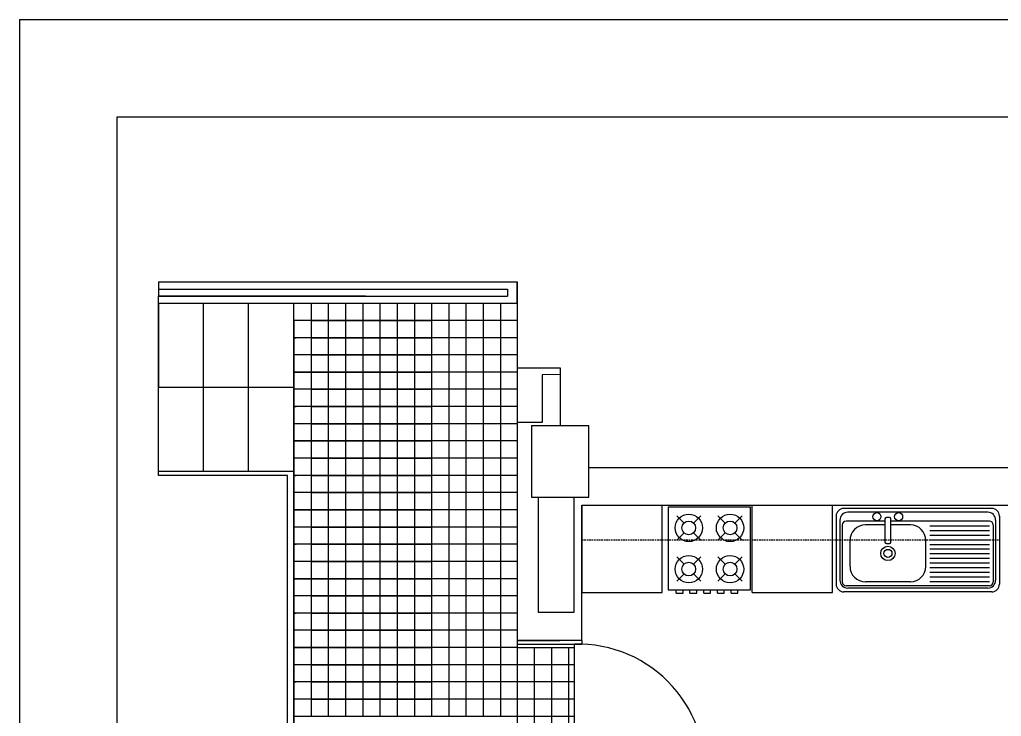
# Model space of a CAD drawing. Header units: millimetres. Extents: x 2377 to 4712, y -254 to 3188.
# Drawn here: x 3295.4 to 3447.1, y 1486.6 to 1594.2 of the extents above; entities that cross this region are included whole.
import ezdxf

# ---------------------------------------------------------------- set-up
doc = ezdxf.new("R2010")
doc.units = ezdxf.units.MM
doc.linetypes.add('DASHED2', pattern=[0.375, 0.25, -0.125])
doc.layers.add('Mobiliario', color=254, linetype='Continuous')
doc.layers.add('www.dwgautocad.com', color=7, linetype='Continuous')

# ---------------------------------------------------------------- blocks, each defined once
blk = doc.blocks.new('cl08-2')
for p, q in [((-0.439, 0), (-0.439, -0.879)), ((0.439, 0), (-0.439, 0)), ((0.439, -0.879), (0.439, 0)), ((-0.271, -0.168), (-0.349, -0.09)), ((-0.09, -0.09), (-0.168, -0.168)), ((0.168, -0.168), (0.09, -0.09)), ((0.271, -0.168), (0.349, -0.09)), ((-0.271, -0.271), (-0.349, -0.349)), ((-0.09, -0.349), (-0.168, -0.271)), ((0.09, -0.349), (0.168, -0.271)), ((0.349, -0.349), (0.271, -0.271)), ((-0.271, -0.607), (-0.349, -0.529)), ((-0.168, -0.607), (-0.09, -0.529)), ((0.168, -0.607), (0.09, -0.529)), ((0.271, -0.607), (0.349, -0.529)), ((-0.349, -0.788), (-0.271, -0.711)), ((-0.09, -0.788), (-0.168, -0.711)), ((0.09, -0.788), (0.168, -0.711)), ((0.349, -0.788), (0.271, -0.711)), ((-0.439, -0.879), (0.439, -0.879)), ((-0.354, -0.915), (-0.354, -0.879)), ((-0.354, -0.915), (-0.281, -0.915)), ((-0.281, -0.915), (-0.281, -0.879)), ((-0.208, -0.915), (-0.208, -0.879)), ((-0.208, -0.915), (-0.134, -0.915)), ((-0.134, -0.915), (-0.134, -0.879)), ((-0.061, -0.915), (-0.061, -0.879)), ((-0.061, -0.915), (0.012, -0.915)), ((0.012, -0.915), (0.012, -0.879)), ((0.085, -0.915), (0.085, -0.879)), ((0.085, -0.915), (0.159, -0.915)), ((0.159, -0.915), (0.159, -0.879)), ((0.232, -0.915), (0.232, -0.879)), ((0.232, -0.915), (0.305, -0.915)), ((0.305, -0.915), (0.305, -0.879))]:
    blk.add_line(p, q)
for centre, radius in [((-0.22, -0.22), 0.146), ((0.22, -0.22), 0.146), ((-0.22, -0.22), 0.0732), ((0.22, -0.22), 0.0732), ((-0.22, -0.659), 0.146), ((0.22, -0.659), 0.146), ((-0.22, -0.659), 0.0732), ((0.22, -0.659), 0.0732)]:
    blk.add_circle(centre, radius)
blk = doc.blocks.new('cl25-14')
at = {"layer": 'www.dwgautocad.com', "color": 0}
for p, q in [((0.478, 0.539), (-0.478, 0.539)), ((0.453, 0.514), (-0.453, 0.514)), ((-0.528, 0.489), (-0.528, 0.05)), ((-0.503, 0.464), (-0.503, 0.075)), ((-0.2125, 0.4572), (-0.463, 0.4572)), ((-0.2125, 0.4711), (-0.2125, 0.3223)), ((-0.1835, 0.4811), (-0.2025, 0.4811)), ((-0.1735, 0.3223), (-0.1735, 0.4711)), ((0.463, 0.4572), (-0.1735, 0.4572)), ((0.503, 0.464), (0.503, 0.075)), ((0.528, 0.489), (0.528, 0.05)), ((-0.488, 0.4322), (-0.488, 0.065)), ((-0.2125, 0.4322), (-0.338, 0.4322)), ((-0.048, 0.4322), (-0.1735, 0.4322)), ((0.463, 0.425), (0.077, 0.425)), ((0.463, 0.395), (0.077, 0.395)), ((0.488, 0.4322), (0.488, 0.065)), ((-0.438, 0.165), (-0.438, 0.3322)), ((0.052, 0.165), (0.052, 0.3322)), ((0.463, 0.365), (0.077, 0.365)), ((0.463, 0.335), (0.077, 0.335)), ((-0.2025, 0.3123), (-0.1835, 0.3123)), ((0.463, 0.305), (0.077, 0.305)), ((0.463, 0.275), (0.077, 0.275)), ((0.463, 0.245), (0.077, 0.245)), ((0.463, 0.215), (0.077, 0.215)), ((0.463, 0.185), (0.077, 0.185)), ((0.463, 0.155), (0.077, 0.155)), ((-0.048, 0.065), (-0.338, 0.065)), ((0.463, 0.125), (0.077, 0.125)), ((0.463, 0.095), (0.077, 0.095)), ((0.463, 0.065), (0.077, 0.065)), ((0.478, 0), (-0.478, 0)), ((0.463, 0.04), (-0.463, 0.04)), ((0.453, 0.025), (-0.453, 0.025))]:
    blk.add_line(p, q, dxfattribs=at)
for centre, radius in [((-0.264, 0.4859), 0.026), ((-0.1238, 0.4859), 0.026), ((-0.193, 0.2486), 0.0463), ((-0.193, 0.2486), 0.0263)]:
    blk.add_circle(centre, radius, dxfattribs=at)
for centre, radius, start, end in [((-0.478, 0.489), 0.05, 90, 180), ((-0.453, 0.464), 0.05, 90, 180), ((0.453, 0.464), 0.05, 0, 90), ((0.478, 0.489), 0.05, 0, 90), ((-0.463, 0.4322), 0.025, 90, 180), ((-0.2025, 0.4711), 0.01, 90, 180), ((-0.1835, 0.4711), 0.01, 0, 90), ((0.463, 0.4322), 0.025, 0, 90), ((-0.338, 0.3322), 0.1, 90, 180), ((-0.048, 0.3322), 0.1, 0, 90), ((-0.2025, 0.3223), 0.01, 180, 270), ((-0.1835, 0.3223), 0.01, 270, 0), ((-0.338, 0.165), 0.1, 180, 270), ((-0.048, 0.165), 0.1, 270, 0), ((-0.453, 0.075), 0.05, 180, 270), ((-0.463, 0.065), 0.025, 180, 270), ((0.453, 0.075), 0.05, 270, 0), ((0.463, 0.065), 0.025, 270, 0), ((-0.478, 0.05), 0.05, 180, 270), ((0.478, 0.05), 0.05, 270, 0)]:
    blk.add_arc(centre, radius, start, end, dxfattribs=at)

msp = doc.modelspace()

# ---------------------------------------------------------------- linework, layer by layer
at = {"transparency": 33554687}
for p, q in [((3295.44, 1594.22), (3715.44, 1594.22)), ((3295.44, 1594.22), (3295.44, 1297.22)), ((3295.44, 1594.22), (3295.44, 1579.22)), ((3310.49, 1317.22), (3310.49, 1579.22)), ((3310.49, 1579.22), (3705.98, 1579.22)), ((3316.9, 1553.72), (3316.9, 1551.5)), ((3316.9, 1553.72), (3372.28, 1553.72)), ((3372.28, 1550.42), (3372.28, 1553.72)), ((3372.28, 1553.72), (3372.28, 1540.43)), ((3372.28, 1553.72), (3372.28, 1540.43)), ((3372.28, 1553.72), (3372.28, 1498.34)), ((3316.9, 1552.6), (3348.85, 1552.6)), ((3316.9, 1552.6), (3370.8, 1552.6)), ((3316.9, 1552.6), (3370.78, 1552.6)), ((3348.85, 1551.53), (3316.9, 1551.53)), ((3316.9, 1551.53), (3370.78, 1551.53)), ((3316.9, 1550.42), (3316.9, 1551.53)), ((3370.78, 1552.6), (3370.78, 1551.53)), ((3316.9, 1523.84), (3316.9, 1550.42)), ((3316.9, 1550.42), (3337.81, 1550.42)), ((3316.9, 1550.42), (3316.9, 1537.46)), ((3316.9, 1550.42), (3372.28, 1550.42)), ((3323.84, 1524.5), (3323.84, 1550.42)), ((3330.77, 1524.5), (3330.77, 1550.42)), ((3337.81, 1366.58), (3337.81, 1550.42)), ((3337.81, 1550.42), (3340.47, 1550.42)), ((3340.47, 1550.42), (3340.47, 1547.76)), ((3340.47, 1550.42), (3343.12, 1550.42)), ((3343.12, 1550.42), (3343.12, 1547.76)), ((3343.12, 1550.42), (3345.78, 1550.42)), ((3345.78, 1550.42), (3345.78, 1547.76)), ((3345.78, 1550.42), (3348.44, 1550.42)), ((3348.44, 1550.42), (3348.44, 1547.76)), ((3348.44, 1550.42), (3351.1, 1550.42)), ((3351.1, 1550.42), (3351.1, 1547.76)), ((3351.1, 1550.42), (3353.76, 1550.42)), ((3353.76, 1550.42), (3353.76, 1547.76)), ((3353.76, 1550.42), (3356.41, 1550.42)), ((3356.41, 1550.42), (3356.41, 1547.76)), ((3356.41, 1550.42), (3359.07, 1550.42)), ((3359.07, 1550.42), (3359.07, 1547.76)), ((3361.73, 1550.42), (3361.73, 1547.76)), ((3364.39, 1550.42), (3364.39, 1547.76)), ((3367.05, 1550.42), (3367.05, 1547.76)), ((3369.7, 1550.42), (3369.7, 1547.76)), ((3340.47, 1547.76), (3337.81, 1547.76)), ((3337.81, 1547.76), (3337.81, 1545.1)), ((3343.12, 1547.76), (3340.47, 1547.76)), ((3340.47, 1547.76), (3340.47, 1545.1)), ((3340.47, 1547.76), (3343.12, 1547.76)), ((3345.78, 1547.76), (3343.12, 1547.76)), ((3343.12, 1547.76), (3343.12, 1545.1)), ((3343.12, 1547.76), (3345.78, 1547.76)), ((3348.44, 1547.76), (3345.78, 1547.76)), ((3345.78, 1547.76), (3345.78, 1545.1)), ((3345.78, 1547.76), (3348.44, 1547.76)), ((3351.1, 1547.76), (3348.44, 1547.76)), ((3348.44, 1547.76), (3348.44, 1545.1)), ((3348.44, 1547.76), (3351.1, 1547.76)), ((3353.76, 1547.76), (3351.1, 1547.76)), ((3351.1, 1547.76), (3351.1, 1545.1)), ((3351.1, 1547.76), (3353.76, 1547.76)), ((3356.41, 1547.76), (3353.76, 1547.76)), ((3353.76, 1547.76), (3353.76, 1545.1)), ((3353.76, 1547.76), (3356.41, 1547.76)), ((3359.07, 1547.76), (3356.41, 1547.76)), ((3356.41, 1547.76), (3356.41, 1545.1)), ((3356.41, 1547.76), (3359.07, 1547.76)), ((3361.73, 1547.76), (3359.07, 1547.76)), ((3359.07, 1547.76), (3359.07, 1545.1)), ((3364.39, 1547.76), (3361.73, 1547.76)), ((3361.73, 1547.76), (3361.73, 1545.1)), ((3367.05, 1547.76), (3364.39, 1547.76)), ((3364.39, 1547.76), (3364.39, 1545.1)), ((3369.7, 1547.76), (3367.05, 1547.76)), ((3367.05, 1547.76), (3367.05, 1545.1)), ((3372.28, 1547.76), (3369.7, 1547.76)), ((3369.7, 1547.76), (3369.7, 1545.1)), ((3337.81, 1545.1), (3338.15, 1545.1)), ((3340.47, 1545.1), (3337.81, 1545.1)), ((3337.81, 1545.1), (3337.81, 1542.45)), ((3337.81, 1545.1), (3337.81, 1539.79)), ((3343.12, 1545.1), (3340.47, 1545.1)), ((3340.47, 1545.1), (3340.47, 1542.45)), ((3340.47, 1545.1), (3343.12, 1545.1)), ((3345.78, 1545.1), (3343.12, 1545.1)), ((3343.12, 1545.1), (3343.12, 1542.45)), ((3343.12, 1545.1), (3345.78, 1545.1)), ((3348.44, 1545.1), (3345.78, 1545.1)), ((3345.78, 1545.1), (3345.78, 1542.45)), ((3345.78, 1545.1), (3348.44, 1545.1)), ((3351.1, 1545.1), (3348.44, 1545.1)), ((3348.44, 1545.1), (3348.44, 1542.45)), ((3348.44, 1545.1), (3351.1, 1545.1)), ((3353.76, 1545.1), (3351.1, 1545.1)), ((3351.1, 1545.1), (3351.1, 1542.45)), ((3351.1, 1545.1), (3353.76, 1545.1)), ((3356.41, 1545.1), (3353.76, 1545.1)), ((3353.76, 1545.1), (3353.76, 1542.45)), ((3353.76, 1545.1), (3356.41, 1545.1)), ((3359.07, 1545.1), (3356.41, 1545.1)), ((3356.41, 1545.1), (3356.41, 1542.45)), ((3356.41, 1545.1), (3359.07, 1545.1)), ((3361.73, 1545.1), (3359.07, 1545.1)), ((3359.07, 1545.1), (3359.07, 1542.45)), ((3364.39, 1545.1), (3361.73, 1545.1)), ((3361.73, 1545.1), (3361.73, 1542.45)), ((3367.05, 1545.1), (3364.39, 1545.1)), ((3364.39, 1545.1), (3364.39, 1542.45)), ((3369.7, 1545.1), (3367.05, 1545.1)), ((3367.05, 1545.1), (3367.05, 1542.45)), ((3372.28, 1545.1), (3369.7, 1545.1)), ((3369.7, 1545.1), (3369.7, 1542.45)), ((3340.47, 1542.45), (3337.81, 1542.45)), ((3343.12, 1542.45), (3340.47, 1542.45)), ((3340.47, 1542.45), (3340.47, 1539.79)), ((3340.47, 1542.45), (3343.12, 1542.45)), ((3345.78, 1542.45), (3343.12, 1542.45)), ((3343.12, 1542.45), (3343.12, 1539.79)), ((3343.12, 1542.45), (3345.78, 1542.45)), ((3348.44, 1542.45), (3345.78, 1542.45)), ((3345.78, 1542.45), (3345.78, 1539.79)), ((3345.78, 1542.45), (3348.44, 1542.45)), ((3351.1, 1542.45), (3348.44, 1542.45)), ((3348.44, 1542.45), (3348.44, 1539.79)), ((3348.44, 1542.45), (3351.1, 1542.45)), ((3353.76, 1542.45), (3351.1, 1542.45)), ((3351.1, 1542.45), (3351.1, 1539.79)), ((3351.1, 1542.45), (3353.76, 1542.45)), ((3356.41, 1542.45), (3353.76, 1542.45)), ((3353.76, 1542.45), (3353.76, 1539.79)), ((3353.76, 1542.45), (3356.41, 1542.45)), ((3359.07, 1542.45), (3356.41, 1542.45)), ((3356.41, 1542.45), (3356.41, 1539.79)), ((3356.41, 1542.45), (3359.07, 1542.45)), ((3361.73, 1542.45), (3359.07, 1542.45)), ((3359.07, 1542.45), (3359.07, 1539.79)), ((3364.39, 1542.45), (3361.73, 1542.45)), ((3361.73, 1542.45), (3361.73, 1539.79)), ((3367.05, 1542.45), (3364.39, 1542.45)), ((3364.39, 1542.45), (3364.39, 1539.79)), ((3369.7, 1542.45), (3367.05, 1542.45)), ((3367.05, 1542.45), (3367.05, 1539.79)), ((3372.28, 1542.45), (3369.7, 1542.45)), ((3369.7, 1542.45), (3369.7, 1539.79)), ((3340.47, 1539.79), (3337.81, 1539.79)), ((3337.81, 1539.79), (3337.81, 1529.16)), ((3337.81, 1539.79), (3340.47, 1539.79)), ((3343.12, 1539.79), (3340.47, 1539.79)), ((3340.47, 1539.79), (3340.47, 1537.13)), ((3340.47, 1539.79), (3343.12, 1539.79)), ((3345.78, 1539.79), (3343.12, 1539.79)), ((3343.12, 1539.79), (3343.12, 1537.13)), ((3343.12, 1539.79), (3345.78, 1539.79)), ((3348.44, 1539.79), (3345.78, 1539.79)), ((3345.78, 1539.79), (3345.78, 1537.13)), ((3345.78, 1539.79), (3348.44, 1539.79)), ((3351.1, 1539.79), (3348.44, 1539.79)), ((3348.44, 1539.79), (3348.44, 1537.13)), ((3348.44, 1539.79), (3351.1, 1539.79)), ((3353.76, 1539.79), (3351.1, 1539.79)), ((3351.1, 1539.79), (3351.1, 1537.13)), ((3351.1, 1539.79), (3353.76, 1539.79)), ((3356.41, 1539.79), (3353.76, 1539.79)), ((3353.76, 1539.79), (3353.76, 1537.13)), ((3353.76, 1539.79), (3356.41, 1539.79)), ((3359.07, 1539.79), (3356.41, 1539.79)), ((3356.41, 1539.79), (3356.41, 1537.13)), ((3356.41, 1539.79), (3359.07, 1539.79)), ((3361.73, 1539.79), (3359.07, 1539.79)), ((3359.07, 1539.79), (3359.07, 1537.13)), ((3364.39, 1539.79), (3361.73, 1539.79)), ((3361.73, 1539.79), (3361.73, 1537.13)), ((3367.05, 1539.79), (3364.39, 1539.79)), ((3364.39, 1539.79), (3364.39, 1537.13)), ((3369.7, 1539.79), (3367.05, 1539.79)), ((3367.05, 1539.79), (3367.05, 1537.13)), ((3372.28, 1539.79), (3369.7, 1539.79)), ((3369.7, 1539.79), (3369.7, 1537.13)), ((3372.28, 1540.43), (3378.92, 1540.43)), ((3378.94, 1539.44), (3376.16, 1539.36)), ((3376.16, 1539.36), (3376.17, 1532.02)), ((3378.92, 1540.43), (3378.92, 1531.57)), ((3378.92, 1540.43), (3378.92, 1531.57)), ((3316.9, 1537.46), (3337.81, 1537.46)), ((3340.47, 1537.13), (3337.81, 1537.13)), ((3337.81, 1537.13), (3337.81, 1534.47)), ((3343.12, 1537.13), (3340.47, 1537.13)), ((3340.47, 1537.13), (3340.47, 1534.47)), ((3340.47, 1537.13), (3343.12, 1537.13)), ((3345.78, 1537.13), (3343.12, 1537.13)), ((3343.12, 1537.13), (3343.12, 1534.47)), ((3343.12, 1537.13), (3345.78, 1537.13)), ((3348.44, 1537.13), (3345.78, 1537.13)), ((3345.78, 1537.13), (3345.78, 1534.47)), ((3345.78, 1537.13), (3348.44, 1537.13)), ((3351.1, 1537.13), (3348.44, 1537.13)), ((3348.44, 1537.13), (3348.44, 1534.47)), ((3348.44, 1537.13), (3351.1, 1537.13)), ((3353.76, 1537.13), (3351.1, 1537.13)), ((3351.1, 1537.13), (3351.1, 1534.47)), ((3351.1, 1537.13), (3353.76, 1537.13)), ((3356.41, 1537.13), (3353.76, 1537.13)), ((3353.76, 1537.13), (3353.76, 1534.47)), ((3353.76, 1537.13), (3356.41, 1537.13)), ((3359.07, 1537.13), (3356.41, 1537.13)), ((3356.41, 1537.13), (3356.41, 1534.47)), ((3356.41, 1537.13), (3359.07, 1537.13)), ((3361.73, 1537.13), (3359.07, 1537.13)), ((3359.07, 1537.13), (3359.07, 1534.47)), ((3364.39, 1537.13), (3361.73, 1537.13)), ((3361.73, 1537.13), (3361.73, 1534.47)), ((3367.05, 1537.13), (3364.39, 1537.13)), ((3364.39, 1537.13), (3364.39, 1534.47)), ((3369.7, 1537.13), (3367.05, 1537.13)), ((3367.05, 1537.13), (3367.05, 1534.47)), ((3372.28, 1537.13), (3369.7, 1537.13)), ((3369.7, 1537.13), (3369.7, 1534.47)), ((3337.81, 1534.47), (3338.15, 1534.47)), ((3340.47, 1534.47), (3337.81, 1534.47)), ((3337.81, 1534.47), (3337.81, 1531.81)), ((3337.81, 1534.47), (3337.81, 1529.16)), ((3343.12, 1534.47), (3340.47, 1534.47)), ((3340.47, 1534.47), (3340.47, 1531.81)), ((3340.47, 1534.47), (3343.12, 1534.47)), ((3345.78, 1534.47), (3343.12, 1534.47)), ((3343.12, 1534.47), (3343.12, 1531.81)), ((3343.12, 1534.47), (3345.78, 1534.47)), ((3348.44, 1534.47), (3345.78, 1534.47)), ((3345.78, 1534.47), (3345.78, 1531.81)), ((3345.78, 1534.47), (3348.44, 1534.47)), ((3351.1, 1534.47), (3348.44, 1534.47)), ((3348.44, 1534.47), (3348.44, 1531.81)), ((3348.44, 1534.47), (3351.1, 1534.47)), ((3353.76, 1534.47), (3351.1, 1534.47)), ((3351.1, 1534.47), (3351.1, 1531.81)), ((3351.1, 1534.47), (3353.76, 1534.47)), ((3356.41, 1534.47), (3353.76, 1534.47)), ((3353.76, 1534.47), (3353.76, 1531.81)), ((3353.76, 1534.47), (3356.41, 1534.47)), ((3359.07, 1534.47), (3356.41, 1534.47)), ((3356.41, 1534.47), (3356.41, 1531.81)), ((3356.41, 1534.47), (3359.07, 1534.47)), ((3361.73, 1534.47), (3359.07, 1534.47)), ((3359.07, 1534.47), (3359.07, 1531.81)), ((3364.39, 1534.47), (3361.73, 1534.47)), ((3361.73, 1534.47), (3361.73, 1531.81)), ((3367.05, 1534.47), (3364.39, 1534.47)), ((3364.39, 1534.47), (3364.39, 1531.81)), ((3369.7, 1534.47), (3367.05, 1534.47)), ((3367.05, 1534.47), (3367.05, 1531.81)), ((3372.28, 1534.47), (3369.7, 1534.47)), ((3369.7, 1534.47), (3369.7, 1531.81)), ((3340.47, 1531.81), (3337.81, 1531.81)), ((3343.12, 1531.81), (3340.47, 1531.81)), ((3340.47, 1531.81), (3340.47, 1529.16)), ((3340.47, 1531.81), (3343.12, 1531.81)), ((3345.78, 1531.81), (3343.12, 1531.81)), ((3343.12, 1531.81), (3343.12, 1529.16)), ((3343.12, 1531.81), (3345.78, 1531.81)), ((3348.44, 1531.81), (3345.78, 1531.81)), ((3345.78, 1531.81), (3345.78, 1529.16)), ((3345.78, 1531.81), (3348.44, 1531.81)), ((3351.1, 1531.81), (3348.44, 1531.81)), ((3348.44, 1531.81), (3348.44, 1529.16)), ((3348.44, 1531.81), (3351.1, 1531.81)), ((3353.76, 1531.81), (3351.1, 1531.81)), ((3351.1, 1531.81), (3351.1, 1529.16)), ((3351.1, 1531.81), (3353.76, 1531.81)), ((3356.41, 1531.81), (3353.76, 1531.81)), ((3353.76, 1531.81), (3353.76, 1529.16)), ((3353.76, 1531.81), (3356.41, 1531.81)), ((3359.07, 1531.81), (3356.41, 1531.81)), ((3356.41, 1531.81), (3356.41, 1529.16)), ((3356.41, 1531.81), (3359.07, 1531.81)), ((3361.73, 1531.81), (3359.07, 1531.81)), ((3359.07, 1531.81), (3359.07, 1529.16)), ((3364.39, 1531.81), (3361.73, 1531.81)), ((3361.73, 1531.81), (3361.73, 1529.16)), ((3367.05, 1531.81), (3364.39, 1531.81)), ((3364.39, 1531.81), (3364.39, 1529.16)), ((3369.7, 1531.81), (3367.05, 1531.81)), ((3367.05, 1531.81), (3367.05, 1529.16)), ((3372.28, 1531.81), (3369.7, 1531.81)), ((3369.7, 1531.81), (3369.7, 1529.16)), ((3376.17, 1532.02), (3372.23, 1532)), ((3374.49, 1531.57), (3383.35, 1531.57)), ((3374.49, 1531.57), (3374.49, 1520.49)), ((3383.35, 1520.49), (3383.35, 1531.57)), ((3340.47, 1529.16), (3337.81, 1529.16)), ((3337.81, 1529.16), (3337.81, 1507.89)), ((3337.81, 1529.16), (3340.47, 1529.16)), ((3343.12, 1529.16), (3340.47, 1529.16)), ((3340.47, 1529.16), (3340.47, 1526.5)), ((3340.47, 1529.16), (3343.12, 1529.16)), ((3345.78, 1529.16), (3343.12, 1529.16)), ((3343.12, 1529.16), (3343.12, 1526.5)), ((3343.12, 1529.16), (3345.78, 1529.16)), ((3348.44, 1529.16), (3345.78, 1529.16)), ((3345.78, 1529.16), (3345.78, 1526.5)), ((3345.78, 1529.16), (3348.44, 1529.16)), ((3351.1, 1529.16), (3348.44, 1529.16)), ((3348.44, 1529.16), (3348.44, 1526.5)), ((3348.44, 1529.16), (3351.1, 1529.16)), ((3353.76, 1529.16), (3351.1, 1529.16)), ((3351.1, 1529.16), (3351.1, 1526.5)), ((3351.1, 1529.16), (3353.76, 1529.16)), ((3356.41, 1529.16), (3353.76, 1529.16)), ((3353.76, 1529.16), (3353.76, 1526.5)), ((3353.76, 1529.16), (3356.41, 1529.16)), ((3359.07, 1529.16), (3356.41, 1529.16)), ((3356.41, 1529.16), (3356.41, 1526.5)), ((3356.41, 1529.16), (3359.07, 1529.16)), ((3361.73, 1529.16), (3359.07, 1529.16)), ((3359.07, 1529.16), (3359.07, 1526.5)), ((3364.39, 1529.16), (3361.73, 1529.16)), ((3361.73, 1529.16), (3361.73, 1526.5)), ((3367.05, 1529.16), (3364.39, 1529.16)), ((3364.39, 1529.16), (3364.39, 1526.5)), ((3369.7, 1529.16), (3367.05, 1529.16)), ((3367.05, 1529.16), (3367.05, 1526.5)), ((3372.28, 1529.16), (3369.7, 1529.16)), ((3369.7, 1529.16), (3369.7, 1526.5)), ((3340.47, 1526.5), (3337.81, 1526.5)), ((3337.81, 1526.5), (3337.81, 1523.84)), ((3343.12, 1526.5), (3340.47, 1526.5)), ((3340.47, 1526.5), (3340.47, 1523.84)), ((3340.47, 1526.5), (3343.12, 1526.5)), ((3345.78, 1526.5), (3343.12, 1526.5)), ((3343.12, 1526.5), (3343.12, 1523.84)), ((3343.12, 1526.5), (3345.78, 1526.5)), ((3348.44, 1526.5), (3345.78, 1526.5)), ((3345.78, 1526.5), (3345.78, 1523.84)), ((3345.78, 1526.5), (3348.44, 1526.5)), ((3351.1, 1526.5), (3348.44, 1526.5)), ((3348.44, 1526.5), (3348.44, 1523.84)), ((3348.44, 1526.5), (3351.1, 1526.5)), ((3353.76, 1526.5), (3351.1, 1526.5)), ((3351.1, 1526.5), (3351.1, 1523.84)), ((3351.1, 1526.5), (3353.76, 1526.5)), ((3356.41, 1526.5), (3353.76, 1526.5)), ((3353.76, 1526.5), (3353.76, 1523.84)), ((3353.76, 1526.5), (3356.41, 1526.5)), ((3359.07, 1526.5), (3356.41, 1526.5)), ((3356.41, 1526.5), (3356.41, 1523.84)), ((3356.41, 1526.5), (3359.07, 1526.5)), ((3361.73, 1526.5), (3359.07, 1526.5)), ((3359.07, 1526.5), (3359.07, 1523.84)), ((3364.39, 1526.5), (3361.73, 1526.5)), ((3361.73, 1526.5), (3361.73, 1523.84)), ((3367.05, 1526.5), (3364.39, 1526.5)), ((3364.39, 1526.5), (3364.39, 1523.84)), ((3369.7, 1526.5), (3367.05, 1526.5)), ((3367.05, 1526.5), (3367.05, 1523.84)), ((3372.28, 1526.5), (3369.7, 1526.5)), ((3369.7, 1526.5), (3369.7, 1523.84)), ((3316.9, 1523.84), (3316.9, 1524.5)), ((3316.9, 1524.5), (3337.81, 1524.5)), ((3316.9, 1524.5), (3323.84, 1524.5)), ((3323.84, 1524.5), (3330.77, 1524.5)), ((3337.81, 1523.84), (3337.81, 1525.17)), ((3383.35, 1525.07), (3471.95, 1525.07)), ((3336.84, 1523.84), (3316.9, 1523.84)), ((3336.84, 1366.58), (3336.84, 1523.84)), ((3337.81, 1366.58), (3337.81, 1523.84)), ((3337.81, 1523.84), (3338.15, 1523.84)), ((3340.47, 1523.84), (3337.81, 1523.84)), ((3337.81, 1523.84), (3337.81, 1521.18)), ((3337.81, 1523.84), (3337.81, 1518.52)), ((3343.12, 1523.84), (3340.47, 1523.84)), ((3340.47, 1523.84), (3340.47, 1521.18)), ((3340.47, 1523.84), (3343.12, 1523.84)), ((3345.78, 1523.84), (3343.12, 1523.84)), ((3343.12, 1523.84), (3343.12, 1521.18)), ((3343.12, 1523.84), (3345.78, 1523.84)), ((3348.44, 1523.84), (3345.78, 1523.84)), ((3345.78, 1523.84), (3345.78, 1521.18)), ((3345.78, 1523.84), (3348.44, 1523.84)), ((3351.1, 1523.84), (3348.44, 1523.84)), ((3348.44, 1523.84), (3348.44, 1521.18)), ((3348.44, 1523.84), (3351.1, 1523.84)), ((3353.76, 1523.84), (3351.1, 1523.84)), ((3351.1, 1523.84), (3351.1, 1521.18)), ((3351.1, 1523.84), (3353.76, 1523.84)), ((3356.41, 1523.84), (3353.76, 1523.84)), ((3353.76, 1523.84), (3353.76, 1521.18)), ((3353.76, 1523.84), (3356.41, 1523.84)), ((3359.07, 1523.84), (3356.41, 1523.84)), ((3356.41, 1523.84), (3356.41, 1521.18)), ((3356.41, 1523.84), (3359.07, 1523.84)), ((3361.73, 1523.84), (3359.07, 1523.84)), ((3359.07, 1523.84), (3359.07, 1521.18)), ((3364.39, 1523.84), (3361.73, 1523.84)), ((3361.73, 1523.84), (3361.73, 1521.18)), ((3367.05, 1523.84), (3364.39, 1523.84)), ((3364.39, 1523.84), (3364.39, 1521.18)), ((3369.7, 1523.84), (3367.05, 1523.84)), ((3367.05, 1523.84), (3367.05, 1521.18)), ((3372.28, 1523.84), (3369.7, 1523.84)), ((3369.7, 1523.84), (3369.7, 1521.18)), ((3340.47, 1521.18), (3337.81, 1521.18)), ((3343.12, 1521.18), (3340.47, 1521.18)), ((3340.47, 1521.18), (3340.47, 1518.52)), ((3340.47, 1521.18), (3343.12, 1521.18)), ((3345.78, 1521.18), (3343.12, 1521.18)), ((3343.12, 1521.18), (3343.12, 1518.52)), ((3343.12, 1521.18), (3345.78, 1521.18)), ((3348.44, 1521.18), (3345.78, 1521.18)), ((3345.78, 1521.18), (3345.78, 1518.52)), ((3345.78, 1521.18), (3348.44, 1521.18)), ((3351.1, 1521.18), (3348.44, 1521.18)), ((3348.44, 1521.18), (3348.44, 1518.52)), ((3348.44, 1521.18), (3351.1, 1521.18)), ((3353.76, 1521.18), (3351.1, 1521.18)), ((3351.1, 1521.18), (3351.1, 1518.52)), ((3351.1, 1521.18), (3353.76, 1521.18)), ((3356.41, 1521.18), (3353.76, 1521.18)), ((3353.76, 1521.18), (3353.76, 1518.52)), ((3353.76, 1521.18), (3356.41, 1521.18)), ((3359.07, 1521.18), (3356.41, 1521.18)), ((3356.41, 1521.18), (3356.41, 1518.52)), ((3356.41, 1521.18), (3359.07, 1521.18)), ((3361.73, 1521.18), (3359.07, 1521.18)), ((3359.07, 1521.18), (3359.07, 1518.52)), ((3364.39, 1521.18), (3361.73, 1521.18)), ((3361.73, 1521.18), (3361.73, 1518.52)), ((3367.05, 1521.18), (3364.39, 1521.18)), ((3364.39, 1521.18), (3364.39, 1518.52)), ((3369.7, 1521.18), (3367.05, 1521.18)), ((3367.05, 1521.18), (3367.05, 1518.52)), ((3372.28, 1521.18), (3369.7, 1521.18)), ((3369.7, 1521.18), (3369.7, 1518.52)), ((3374.49, 1520.49), (3383.35, 1520.49)), ((3375.54, 1520.49), (3375.54, 1502.7)), ((3381.09, 1502.7), (3381.09, 1520.49)), ((3340.47, 1518.52), (3337.81, 1518.52)), ((3337.81, 1518.52), (3337.81, 1507.89)), ((3337.81, 1518.52), (3340.47, 1518.52)), ((3343.12, 1518.52), (3340.47, 1518.52)), ((3340.47, 1518.52), (3340.47, 1515.87)), ((3340.47, 1518.52), (3343.12, 1518.52)), ((3345.78, 1518.52), (3343.12, 1518.52)), ((3343.12, 1518.52), (3343.12, 1515.87)), ((3343.12, 1518.52), (3345.78, 1518.52)), ((3348.44, 1518.52), (3345.78, 1518.52)), ((3345.78, 1518.52), (3345.78, 1515.87)), ((3345.78, 1518.52), (3348.44, 1518.52)), ((3351.1, 1518.52), (3348.44, 1518.52)), ((3348.44, 1518.52), (3348.44, 1515.87)), ((3348.44, 1518.52), (3351.1, 1518.52)), ((3353.76, 1518.52), (3351.1, 1518.52)), ((3351.1, 1518.52), (3351.1, 1515.87)), ((3351.1, 1518.52), (3353.76, 1518.52)), ((3356.41, 1518.52), (3353.76, 1518.52)), ((3353.76, 1518.52), (3353.76, 1515.87)), ((3353.76, 1518.52), (3356.41, 1518.52)), ((3359.07, 1518.52), (3356.41, 1518.52)), ((3356.41, 1518.52), (3356.41, 1515.87)), ((3356.41, 1518.52), (3359.07, 1518.52)), ((3361.73, 1518.52), (3359.07, 1518.52)), ((3359.07, 1518.52), (3359.07, 1515.87)), ((3364.39, 1518.52), (3361.73, 1518.52)), ((3361.73, 1518.52), (3361.73, 1515.87)), ((3367.05, 1518.52), (3364.39, 1518.52)), ((3364.39, 1518.52), (3364.39, 1515.87)), ((3369.7, 1518.52), (3367.05, 1518.52)), ((3367.05, 1518.52), (3367.05, 1515.87)), ((3372.28, 1518.52), (3369.7, 1518.52)), ((3369.7, 1518.52), (3369.7, 1515.87)), ((3382.29, 1498.34), (3382.29, 1519.23)), ((3382.29, 1519.23), (3461.66, 1519.23)), ((3382.29, 1519.23), (3382.29, 1505.78)), ((3340.47, 1515.87), (3337.81, 1515.87)), ((3337.81, 1515.87), (3337.81, 1513.21)), ((3343.12, 1515.87), (3340.47, 1515.87)), ((3340.47, 1515.87), (3340.47, 1513.21)), ((3340.47, 1515.87), (3343.12, 1515.87)), ((3345.78, 1515.87), (3343.12, 1515.87)), ((3343.12, 1515.87), (3343.12, 1513.21)), ((3343.12, 1515.87), (3345.78, 1515.87)), ((3348.44, 1515.87), (3345.78, 1515.87)), ((3345.78, 1515.87), (3345.78, 1513.21)), ((3345.78, 1515.87), (3348.44, 1515.87)), ((3351.1, 1515.87), (3348.44, 1515.87)), ((3348.44, 1515.87), (3348.44, 1513.21)), ((3348.44, 1515.87), (3351.1, 1515.87)), ((3353.76, 1515.87), (3351.1, 1515.87)), ((3351.1, 1515.87), (3351.1, 1513.21)), ((3351.1, 1515.87), (3353.76, 1515.87)), ((3356.41, 1515.87), (3353.76, 1515.87)), ((3353.76, 1515.87), (3353.76, 1513.21)), ((3353.76, 1515.87), (3356.41, 1515.87)), ((3359.07, 1515.87), (3356.41, 1515.87)), ((3356.41, 1515.87), (3356.41, 1513.21)), ((3356.41, 1515.87), (3359.07, 1515.87)), ((3361.73, 1515.87), (3359.07, 1515.87)), ((3359.07, 1515.87), (3359.07, 1513.21)), ((3364.39, 1515.87), (3361.73, 1515.87)), ((3361.73, 1515.87), (3361.73, 1513.21)), ((3367.05, 1515.87), (3364.39, 1515.87)), ((3364.39, 1515.87), (3364.39, 1513.21)), ((3369.7, 1515.87), (3367.05, 1515.87)), ((3367.05, 1515.87), (3367.05, 1513.21)), ((3372.28, 1515.87), (3369.7, 1515.87)), ((3369.7, 1515.87), (3369.7, 1513.21)), ((3337.81, 1513.21), (3338.15, 1513.21)), ((3340.47, 1513.21), (3337.81, 1513.21)), ((3337.81, 1513.21), (3337.81, 1510.55)), ((3337.81, 1513.21), (3337.81, 1507.89)), ((3343.12, 1513.21), (3340.47, 1513.21)), ((3340.47, 1513.21), (3340.47, 1510.55)), ((3340.47, 1513.21), (3343.12, 1513.21)), ((3345.78, 1513.21), (3343.12, 1513.21)), ((3343.12, 1513.21), (3343.12, 1510.55)), ((3343.12, 1513.21), (3345.78, 1513.21)), ((3348.44, 1513.21), (3345.78, 1513.21)), ((3345.78, 1513.21), (3345.78, 1510.55)), ((3345.78, 1513.21), (3348.44, 1513.21)), ((3351.1, 1513.21), (3348.44, 1513.21)), ((3348.44, 1513.21), (3348.44, 1510.55)), ((3348.44, 1513.21), (3351.1, 1513.21)), ((3353.76, 1513.21), (3351.1, 1513.21)), ((3351.1, 1513.21), (3351.1, 1510.55)), ((3351.1, 1513.21), (3353.76, 1513.21)), ((3356.41, 1513.21), (3353.76, 1513.21)), ((3353.76, 1513.21), (3353.76, 1510.55)), ((3353.76, 1513.21), (3356.41, 1513.21)), ((3359.07, 1513.21), (3356.41, 1513.21)), ((3356.41, 1513.21), (3356.41, 1510.55)), ((3356.41, 1513.21), (3359.07, 1513.21)), ((3361.73, 1513.21), (3359.07, 1513.21)), ((3359.07, 1513.21), (3359.07, 1510.55)), ((3364.39, 1513.21), (3361.73, 1513.21)), ((3361.73, 1513.21), (3361.73, 1510.55)), ((3367.05, 1513.21), (3364.39, 1513.21)), ((3364.39, 1513.21), (3364.39, 1510.55)), ((3369.7, 1513.21), (3367.05, 1513.21)), ((3367.05, 1513.21), (3367.05, 1510.55)), ((3372.28, 1513.21), (3369.7, 1513.21)), ((3369.7, 1513.21), (3369.7, 1510.55)), ((3340.47, 1510.55), (3337.81, 1510.55)), ((3343.12, 1510.55), (3340.47, 1510.55)), ((3340.47, 1510.55), (3340.47, 1507.89)), ((3340.47, 1510.55), (3343.12, 1510.55)), ((3345.78, 1510.55), (3343.12, 1510.55)), ((3343.12, 1510.55), (3343.12, 1507.89)), ((3343.12, 1510.55), (3345.78, 1510.55)), ((3348.44, 1510.55), (3345.78, 1510.55)), ((3345.78, 1510.55), (3345.78, 1507.89)), ((3345.78, 1510.55), (3348.44, 1510.55)), ((3351.1, 1510.55), (3348.44, 1510.55)), ((3348.44, 1510.55), (3348.44, 1507.89)), ((3348.44, 1510.55), (3351.1, 1510.55)), ((3353.76, 1510.55), (3351.1, 1510.55)), ((3351.1, 1510.55), (3351.1, 1507.89)), ((3351.1, 1510.55), (3353.76, 1510.55)), ((3356.41, 1510.55), (3353.76, 1510.55)), ((3353.76, 1510.55), (3353.76, 1507.89)), ((3353.76, 1510.55), (3356.41, 1510.55)), ((3359.07, 1510.55), (3356.41, 1510.55)), ((3356.41, 1510.55), (3356.41, 1507.89)), ((3356.41, 1510.55), (3359.07, 1510.55)), ((3361.73, 1510.55), (3359.07, 1510.55)), ((3359.07, 1510.55), (3359.07, 1507.89)), ((3364.39, 1510.55), (3361.73, 1510.55)), ((3361.73, 1510.55), (3361.73, 1507.89)), ((3367.05, 1510.55), (3364.39, 1510.55)), ((3364.39, 1510.55), (3364.39, 1507.89)), ((3369.7, 1510.55), (3367.05, 1510.55)), ((3367.05, 1510.55), (3367.05, 1507.89)), ((3372.28, 1510.55), (3369.7, 1510.55)), ((3369.7, 1510.55), (3369.7, 1507.89)), ((3340.47, 1507.89), (3337.81, 1507.89)), ((3337.81, 1507.89), (3337.81, 1486.63)), ((3337.81, 1507.89), (3340.47, 1507.89)), ((3343.12, 1507.89), (3340.47, 1507.89)), ((3340.47, 1507.89), (3340.47, 1505.23)), ((3340.47, 1507.89), (3343.12, 1507.89)), ((3345.78, 1507.89), (3343.12, 1507.89)), ((3343.12, 1507.89), (3343.12, 1505.23)), ((3343.12, 1507.89), (3345.78, 1507.89)), ((3348.44, 1507.89), (3345.78, 1507.89)), ((3345.78, 1507.89), (3345.78, 1505.23)), ((3345.78, 1507.89), (3348.44, 1507.89)), ((3351.1, 1507.89), (3348.44, 1507.89)), ((3348.44, 1507.89), (3348.44, 1505.23)), ((3348.44, 1507.89), (3351.1, 1507.89)), ((3353.76, 1507.89), (3351.1, 1507.89)), ((3351.1, 1507.89), (3351.1, 1505.23)), ((3351.1, 1507.89), (3353.76, 1507.89)), ((3356.41, 1507.89), (3353.76, 1507.89)), ((3353.76, 1507.89), (3353.76, 1505.23)), ((3353.76, 1507.89), (3356.41, 1507.89)), ((3359.07, 1507.89), (3356.41, 1507.89)), ((3356.41, 1507.89), (3356.41, 1505.23)), ((3356.41, 1507.89), (3359.07, 1507.89)), ((3361.73, 1507.89), (3359.07, 1507.89)), ((3359.07, 1507.89), (3359.07, 1505.23)), ((3364.39, 1507.89), (3361.73, 1507.89)), ((3361.73, 1507.89), (3361.73, 1505.23)), ((3367.05, 1507.89), (3364.39, 1507.89)), ((3364.39, 1507.89), (3364.39, 1505.23)), ((3369.7, 1507.89), (3367.05, 1507.89)), ((3367.05, 1507.89), (3367.05, 1505.23)), ((3372.28, 1507.89), (3369.7, 1507.89)), ((3369.7, 1507.89), (3369.7, 1505.23)), ((3340.47, 1505.23), (3337.81, 1505.23)), ((3337.81, 1505.23), (3337.81, 1502.58)), ((3343.12, 1505.23), (3340.47, 1505.23)), ((3340.47, 1505.23), (3340.47, 1502.58)), ((3340.47, 1505.23), (3343.12, 1505.23)), ((3345.78, 1505.23), (3343.12, 1505.23)), ((3343.12, 1505.23), (3343.12, 1502.58)), ((3343.12, 1505.23), (3345.78, 1505.23)), ((3348.44, 1505.23), (3345.78, 1505.23)), ((3345.78, 1505.23), (3345.78, 1502.58)), ((3345.78, 1505.23), (3348.44, 1505.23)), ((3351.1, 1505.23), (3348.44, 1505.23)), ((3348.44, 1505.23), (3348.44, 1502.58)), ((3348.44, 1505.23), (3351.1, 1505.23)), ((3353.76, 1505.23), (3351.1, 1505.23)), ((3351.1, 1505.23), (3351.1, 1502.58)), ((3351.1, 1505.23), (3353.76, 1505.23)), ((3356.41, 1505.23), (3353.76, 1505.23)), ((3353.76, 1505.23), (3353.76, 1502.58)), ((3353.76, 1505.23), (3356.41, 1505.23)), ((3359.07, 1505.23), (3356.41, 1505.23)), ((3356.41, 1505.23), (3356.41, 1502.58)), ((3356.41, 1505.23), (3359.07, 1505.23)), ((3361.73, 1505.23), (3359.07, 1505.23)), ((3359.07, 1505.23), (3359.07, 1502.58)), ((3364.39, 1505.23), (3361.73, 1505.23)), ((3361.73, 1505.23), (3361.73, 1502.58)), ((3367.05, 1505.23), (3364.39, 1505.23)), ((3364.39, 1505.23), (3364.39, 1502.58)), ((3369.7, 1505.23), (3367.05, 1505.23)), ((3367.05, 1505.23), (3367.05, 1502.58)), ((3372.28, 1505.23), (3369.7, 1505.23)), ((3369.7, 1505.23), (3369.7, 1502.58)), ((3337.81, 1502.58), (3338.15, 1502.58)), ((3340.47, 1502.58), (3337.81, 1502.58)), ((3337.81, 1502.58), (3337.81, 1499.92)), ((3337.81, 1502.58), (3337.81, 1497.26)), ((3343.12, 1502.58), (3340.47, 1502.58)), ((3340.47, 1502.58), (3340.47, 1499.92)), ((3340.47, 1502.58), (3343.12, 1502.58)), ((3345.78, 1502.58), (3343.12, 1502.58)), ((3343.12, 1502.58), (3343.12, 1499.92)), ((3343.12, 1502.58), (3345.78, 1502.58)), ((3348.44, 1502.58), (3345.78, 1502.58)), ((3345.78, 1502.58), (3345.78, 1499.92)), ((3345.78, 1502.58), (3348.44, 1502.58)), ((3351.1, 1502.58), (3348.44, 1502.58)), ((3348.44, 1502.58), (3348.44, 1499.92)), ((3348.44, 1502.58), (3351.1, 1502.58)), ((3353.76, 1502.58), (3351.1, 1502.58)), ((3351.1, 1502.58), (3351.1, 1499.92)), ((3351.1, 1502.58), (3353.76, 1502.58)), ((3356.41, 1502.58), (3353.76, 1502.58)), ((3353.76, 1502.58), (3353.76, 1499.92)), ((3353.76, 1502.58), (3356.41, 1502.58)), ((3359.07, 1502.58), (3356.41, 1502.58)), ((3356.41, 1502.58), (3356.41, 1499.92)), ((3356.41, 1502.58), (3359.07, 1502.58)), ((3361.73, 1502.58), (3359.07, 1502.58)), ((3359.07, 1502.58), (3359.07, 1499.92)), ((3364.39, 1502.58), (3361.73, 1502.58)), ((3361.73, 1502.58), (3361.73, 1499.92)), ((3367.05, 1502.58), (3364.39, 1502.58)), ((3364.39, 1502.58), (3364.39, 1499.92)), ((3369.7, 1502.58), (3367.05, 1502.58)), ((3367.05, 1502.58), (3367.05, 1499.92)), ((3372.28, 1502.58), (3369.7, 1502.58)), ((3369.7, 1502.58), (3369.7, 1499.92)), ((3375.54, 1502.7), (3381.09, 1502.7)), ((3340.47, 1499.92), (3337.81, 1499.92)), ((3343.12, 1499.92), (3340.47, 1499.92)), ((3340.47, 1499.92), (3340.47, 1497.26)), ((3340.47, 1499.92), (3343.12, 1499.92)), ((3345.78, 1499.92), (3343.12, 1499.92)), ((3343.12, 1499.92), (3343.12, 1497.26)), ((3343.12, 1499.92), (3345.78, 1499.92)), ((3348.44, 1499.92), (3345.78, 1499.92)), ((3345.78, 1499.92), (3345.78, 1497.26)), ((3345.78, 1499.92), (3348.44, 1499.92)), ((3351.1, 1499.92), (3348.44, 1499.92)), ((3348.44, 1499.92), (3348.44, 1497.26)), ((3348.44, 1499.92), (3351.1, 1499.92)), ((3353.76, 1499.92), (3351.1, 1499.92)), ((3351.1, 1499.92), (3351.1, 1497.26)), ((3351.1, 1499.92), (3353.76, 1499.92)), ((3356.41, 1499.92), (3353.76, 1499.92)), ((3353.76, 1499.92), (3353.76, 1497.26)), ((3353.76, 1499.92), (3356.41, 1499.92)), ((3359.07, 1499.92), (3356.41, 1499.92)), ((3356.41, 1499.92), (3356.41, 1497.26)), ((3356.41, 1499.92), (3359.07, 1499.92)), ((3361.73, 1499.92), (3359.07, 1499.92)), ((3359.07, 1499.92), (3359.07, 1497.26)), ((3364.39, 1499.92), (3361.73, 1499.92)), ((3361.73, 1499.92), (3361.73, 1497.26)), ((3367.05, 1499.92), (3364.39, 1499.92)), ((3364.39, 1499.92), (3364.39, 1497.26)), ((3369.7, 1499.92), (3367.05, 1499.92)), ((3367.05, 1499.92), (3367.05, 1497.26)), ((3372.28, 1499.92), (3369.7, 1499.92)), ((3369.7, 1499.92), (3369.7, 1497.26)), ((3372.28, 1498.34), (3378.91, 1498.34)), ((3382.29, 1498.34), (3372.28, 1498.34)), ((3372.28, 1498.34), (3372.28, 1497.77)), ((3382.29, 1498.34), (3382.29, 1497.77)), ((3340.47, 1497.26), (3337.81, 1497.26)), ((3337.81, 1497.26), (3337.81, 1486.63)), ((3337.81, 1497.26), (3340.47, 1497.26)), ((3343.12, 1497.26), (3340.47, 1497.26)), ((3340.47, 1497.26), (3340.47, 1494.6)), ((3340.47, 1497.26), (3343.12, 1497.26)), ((3345.78, 1497.26), (3343.12, 1497.26)), ((3343.12, 1497.26), (3343.12, 1494.6)), ((3343.12, 1497.26), (3345.78, 1497.26)), ((3348.44, 1497.26), (3345.78, 1497.26)), ((3345.78, 1497.26), (3345.78, 1494.6)), ((3345.78, 1497.26), (3348.44, 1497.26)), ((3351.1, 1497.26), (3348.44, 1497.26)), ((3348.44, 1497.26), (3348.44, 1494.6)), ((3348.44, 1497.26), (3351.1, 1497.26)), ((3353.76, 1497.26), (3351.1, 1497.26)), ((3351.1, 1497.26), (3351.1, 1494.6)), ((3351.1, 1497.26), (3353.76, 1497.26)), ((3356.41, 1497.26), (3353.76, 1497.26)), ((3353.76, 1497.26), (3353.76, 1494.6)), ((3353.76, 1497.26), (3356.41, 1497.26)), ((3359.07, 1497.26), (3356.41, 1497.26)), ((3356.41, 1497.26), (3356.41, 1494.6)), ((3356.41, 1497.26), (3359.07, 1497.26)), ((3361.73, 1497.26), (3359.07, 1497.26)), ((3359.07, 1497.26), (3359.07, 1494.6)), ((3364.39, 1497.26), (3361.73, 1497.26)), ((3361.73, 1497.26), (3361.73, 1494.6)), ((3367.05, 1497.26), (3364.39, 1497.26)), ((3364.39, 1497.26), (3364.39, 1494.6)), ((3369.7, 1497.26), (3367.05, 1497.26)), ((3367.05, 1497.26), (3367.05, 1494.6)), ((3372.28, 1497.26), (3369.7, 1497.26)), ((3369.7, 1497.26), (3369.7, 1494.6)), ((3372.28, 1497.77), (3382.29, 1497.77)), ((3372.28, 1497.77), (3372.28, 1474.51)), ((3372.28, 1497.26), (3374.94, 1497.26)), ((3374.94, 1497.26), (3374.94, 1475.09)), ((3374.94, 1497.26), (3377.59, 1497.26)), ((3377.59, 1497.26), (3377.59, 1475.09)), ((3377.59, 1497.26), (3380.25, 1497.26)), ((3380.25, 1475.09), (3380.25, 1497.26)), ((3380.25, 1497.26), (3381.12, 1497.26)), ((3381.12, 1497.77), (3381.12, 1475.09)), ((3340.47, 1494.6), (3337.81, 1494.6)), ((3337.81, 1494.6), (3337.81, 1491.94)), ((3343.12, 1494.6), (3340.47, 1494.6)), ((3340.47, 1494.6), (3340.47, 1491.94)), ((3340.47, 1494.6), (3343.12, 1494.6)), ((3345.78, 1494.6), (3343.12, 1494.6)), ((3343.12, 1494.6), (3343.12, 1491.94)), ((3343.12, 1494.6), (3345.78, 1494.6)), ((3348.44, 1494.6), (3345.78, 1494.6)), ((3345.78, 1494.6), (3345.78, 1491.94)), ((3345.78, 1494.6), (3348.44, 1494.6)), ((3351.1, 1494.6), (3348.44, 1494.6)), ((3348.44, 1494.6), (3348.44, 1491.94)), ((3348.44, 1494.6), (3351.1, 1494.6)), ((3353.76, 1494.6), (3351.1, 1494.6)), ((3351.1, 1494.6), (3351.1, 1491.94)), ((3351.1, 1494.6), (3353.76, 1494.6)), ((3356.41, 1494.6), (3353.76, 1494.6)), ((3353.76, 1494.6), (3353.76, 1491.94)), ((3353.76, 1494.6), (3356.41, 1494.6)), ((3359.07, 1494.6), (3356.41, 1494.6)), ((3356.41, 1494.6), (3356.41, 1491.94)), ((3356.41, 1494.6), (3359.07, 1494.6)), ((3361.73, 1494.6), (3359.07, 1494.6)), ((3359.07, 1494.6), (3359.07, 1491.94)), ((3364.39, 1494.6), (3361.73, 1494.6)), ((3361.73, 1494.6), (3361.73, 1491.94)), ((3367.05, 1494.6), (3364.39, 1494.6)), ((3364.39, 1494.6), (3364.39, 1491.94)), ((3369.7, 1494.6), (3367.05, 1494.6)), ((3367.05, 1494.6), (3367.05, 1491.94)), ((3372.28, 1494.6), (3369.7, 1494.6)), ((3369.7, 1494.6), (3369.7, 1491.94)), ((3374.85, 1494.6), (3372.28, 1494.6)), ((3377.43, 1494.6), (3374.85, 1494.6)), ((3381.12, 1494.6), (3377.43, 1494.6)), ((3337.81, 1491.94), (3338.15, 1491.94)), ((3340.47, 1491.94), (3337.81, 1491.94)), ((3337.81, 1491.94), (3337.81, 1489.29)), ((3337.81, 1491.94), (3337.81, 1486.63)), ((3343.12, 1491.94), (3340.47, 1491.94)), ((3340.47, 1491.94), (3340.47, 1489.29)), ((3340.47, 1491.94), (3343.12, 1491.94)), ((3345.78, 1491.94), (3343.12, 1491.94)), ((3343.12, 1491.94), (3343.12, 1489.29)), ((3343.12, 1491.94), (3345.78, 1491.94)), ((3348.44, 1491.94), (3345.78, 1491.94)), ((3345.78, 1491.94), (3345.78, 1489.29)), ((3345.78, 1491.94), (3348.44, 1491.94)), ((3351.1, 1491.94), (3348.44, 1491.94)), ((3348.44, 1491.94), (3348.44, 1489.29)), ((3348.44, 1491.94), (3351.1, 1491.94)), ((3353.76, 1491.94), (3351.1, 1491.94)), ((3351.1, 1491.94), (3351.1, 1489.29)), ((3351.1, 1491.94), (3353.76, 1491.94)), ((3356.41, 1491.94), (3353.76, 1491.94)), ((3353.76, 1491.94), (3353.76, 1489.29)), ((3353.76, 1491.94), (3356.41, 1491.94)), ((3359.07, 1491.94), (3356.41, 1491.94)), ((3356.41, 1491.94), (3356.41, 1489.29)), ((3356.41, 1491.94), (3359.07, 1491.94)), ((3361.73, 1491.94), (3359.07, 1491.94)), ((3359.07, 1491.94), (3359.07, 1489.29)), ((3364.39, 1491.94), (3361.73, 1491.94)), ((3361.73, 1491.94), (3361.73, 1489.29)), ((3367.05, 1491.94), (3364.39, 1491.94)), ((3364.39, 1491.94), (3364.39, 1489.29)), ((3369.7, 1491.94), (3367.05, 1491.94)), ((3367.05, 1491.94), (3367.05, 1489.29)), ((3372.28, 1491.94), (3369.7, 1491.94)), ((3369.7, 1491.94), (3369.7, 1489.29)), ((3374.85, 1491.94), (3372.28, 1491.94)), ((3377.43, 1491.94), (3374.85, 1491.94)), ((3381.12, 1491.94), (3377.43, 1491.94)), ((3340.47, 1489.29), (3337.81, 1489.29)), ((3343.12, 1489.29), (3340.47, 1489.29)), ((3340.47, 1489.29), (3340.47, 1486.63)), ((3340.47, 1489.29), (3343.12, 1489.29)), ((3345.78, 1489.29), (3343.12, 1489.29)), ((3343.12, 1489.29), (3343.12, 1486.63)), ((3343.12, 1489.29), (3345.78, 1489.29)), ((3348.44, 1489.29), (3345.78, 1489.29)), ((3345.78, 1489.29), (3345.78, 1486.63)), ((3345.78, 1489.29), (3348.44, 1489.29)), ((3351.1, 1489.29), (3348.44, 1489.29)), ((3348.44, 1489.29), (3348.44, 1486.63)), ((3348.44, 1489.29), (3351.1, 1489.29)), ((3353.76, 1489.29), (3351.1, 1489.29)), ((3351.1, 1489.29), (3351.1, 1486.63)), ((3351.1, 1489.29), (3353.76, 1489.29)), ((3356.41, 1489.29), (3353.76, 1489.29)), ((3353.76, 1489.29), (3353.76, 1486.63)), ((3353.76, 1489.29), (3356.41, 1489.29)), ((3359.07, 1489.29), (3356.41, 1489.29)), ((3356.41, 1489.29), (3356.41, 1486.63)), ((3356.41, 1489.29), (3359.07, 1489.29)), ((3361.73, 1489.29), (3359.07, 1489.29)), ((3359.07, 1489.29), (3359.07, 1486.63)), ((3364.39, 1489.29), (3361.73, 1489.29)), ((3361.73, 1489.29), (3361.73, 1486.63)), ((3367.05, 1489.29), (3364.39, 1489.29)), ((3364.39, 1489.29), (3364.39, 1486.63)), ((3369.7, 1489.29), (3367.05, 1489.29)), ((3367.05, 1489.29), (3367.05, 1486.63)), ((3372.28, 1489.29), (3369.7, 1489.29)), ((3369.7, 1489.29), (3369.7, 1486.63)), ((3374.85, 1489.29), (3372.28, 1489.29)), ((3377.43, 1489.29), (3374.85, 1489.29)), ((3381.12, 1489.29), (3377.43, 1489.29)), ((3340.47, 1486.63), (3337.81, 1486.63)), ((3337.81, 1486.63), (3337.81, 1422.84)), ((3343.12, 1486.63), (3340.47, 1486.63)), ((3345.78, 1486.63), (3343.12, 1486.63)), ((3348.44, 1486.63), (3345.78, 1486.63)), ((3351.1, 1486.63), (3348.44, 1486.63)), ((3353.76, 1486.63), (3351.1, 1486.63)), ((3356.41, 1486.63), (3353.76, 1486.63)), ((3359.07, 1486.63), (3356.41, 1486.63)), ((3361.73, 1486.63), (3359.07, 1486.63)), ((3364.39, 1486.63), (3361.73, 1486.63)), ((3367.05, 1486.63), (3364.39, 1486.63)), ((3369.7, 1486.63), (3367.05, 1486.63)), ((3372.28, 1486.63), (3369.7, 1486.63)), ((3374.85, 1486.63), (3372.28, 1486.63)), ((3377.43, 1486.63), (3374.85, 1486.63)), ((3381.12, 1486.63), (3377.43, 1486.63))]:
    msp.add_line(p, q, dxfattribs=at)
at = {"layer": 'Mobiliario', "transparency": 33554687}
for p, q in [((3394.71, 1505.78), (3394.71, 1519.24)), ((3408.59, 1505.77), (3408.59, 1519.23)), ((3421.01, 1505.77), (3421.01, 1519.23)), ((3382.29, 1505.78), (3394.71, 1505.78)), ((3408.59, 1505.77), (3421.01, 1505.77))]:
    msp.add_line(p, q, dxfattribs=at)
at = {"layer": 'Mobiliario', "linetype": 'DASHED2', "transparency": 33554687}
msp.add_line((3382.29, 1513.9), (3446.8, 1513.9), dxfattribs=at)
at = {"layer": 'Mobiliario', "transparency": 33554687}
msp.add_arc((3381.71, 1478.2), 19.58, 351.8946, 91.7099, dxfattribs=at)

# ---------------------------------------------------------------- block references
for name, p, xscale, yscale, zscale in [('cl08-2', (3401.99, 1518.91), 14.4771971812229, 14.4771971812229, 14.4771971812229), ('cl25-14', (3434.18, 1505.85), 23.90235717110412, 23.90235717110412, 23.90235717110412)]:
    msp.add_blockref(name, p, dxfattribs=dict(at, xscale=xscale, yscale=yscale, zscale=zscale))

doc.saveas('drawing.dxf')
